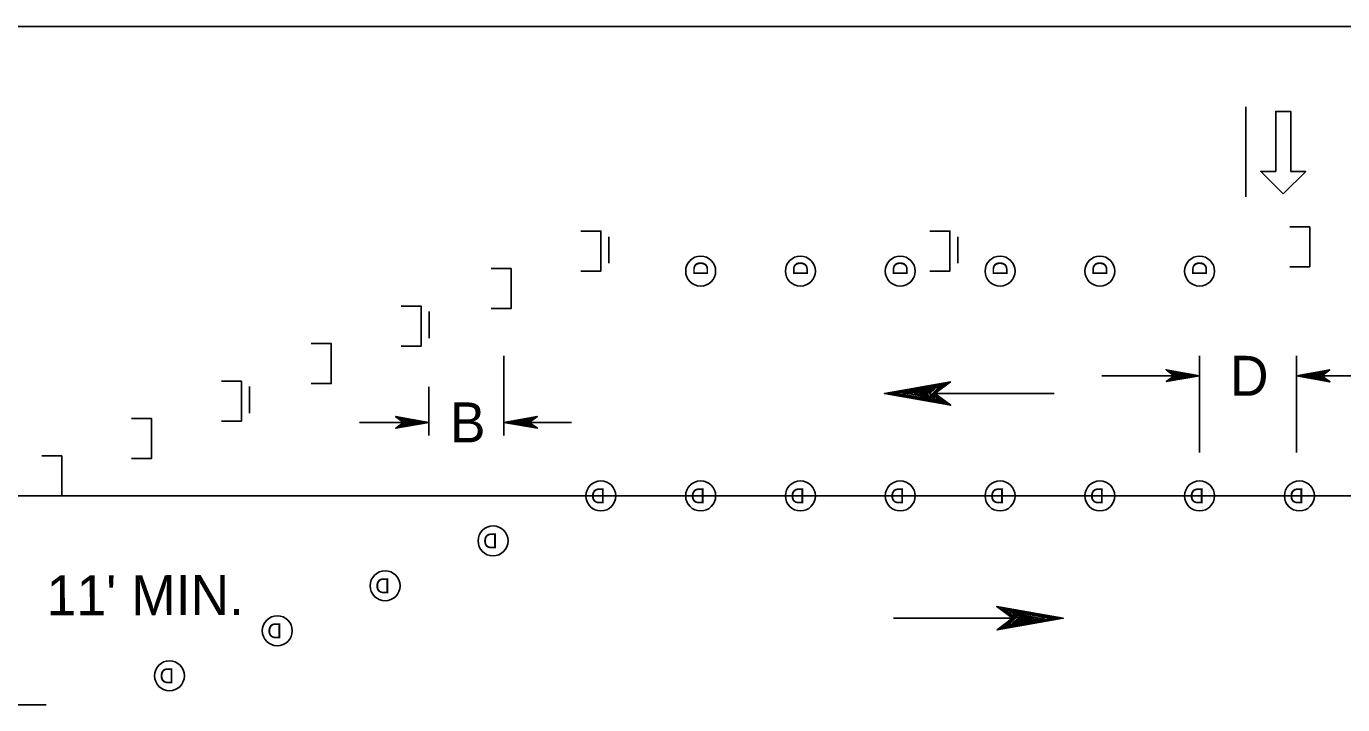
# Model space of a CAD drawing. Extents: x 499945 to 500993, y 499985 to 500645.
# Drawn here: x 500517.7 to 500649.5, y 500304.4 to 500372.3 of the extents above; entities that cross this region are included whole.
import ezdxf

# ---------------------------------------------------------------- set-up
doc = ezdxf.new("R2010")
doc.units = 0
for name, color, linetype in [('1', 7, 'Continuous'), ('24', 7, 'Continuous'), ('39', 7, 'Continuous'), ('5', 7, 'Continuous'), ('56', 7, 'Continuous'), ('60', 7, 'Continuous')]:
    doc.layers.add(name, color=color, linetype=linetype)

msp = doc.modelspace()

# ---------------------------------------------------------------- linework, layer by layer
at = {"layer": '1'}
for p, q in [((500501.28, 500372.25), (500917.85, 500372.25)), ((500639.77, 500355.19), (500639.77, 500364.19)), ((500444.33, 500325.29), (500917.85, 500325.29))]:
    msp.add_line(p, q, dxfattribs=at)
at = {"layer": '24'}
for p, q in [((500620.59, 500335.53), (500608.67, 500335.53)), ((500604.51, 500313.05), (500616.44, 500313.05))]:
    msp.add_line(p, q, dxfattribs=at)
for points in [[(500635.15, 500337.3), (500631.8, 500337.9), (500632.6, 500337.3), (500631.82, 500336.72), (500635.15, 500337.3), (500634.93, 500337.3), (500631.9, 500337.85), (500632.67, 500337.3), (500631.96, 500336.77), (500634.81, 500337.29), (500634.7, 500337.3), (500632.1, 500337.77), (500632.68, 500337.3), (500632.09, 500336.84), (500634.65, 500337.3), (500634.54, 500337.29), (500632.27, 500337.7), (500632.71, 500337.3), (500632.26, 500336.9), (500634.21, 500337.29), (500634.03, 500337.29), (500632.44, 500337.61), (500632.74, 500337.31), (500632.41, 500336.98), (500633.99, 500337.3), (500633.81, 500337.31), (500632.62, 500337.52), (500632.85, 500337.29), (500632.6, 500337.06), (500633.65, 500337.3), (500633.48, 500337.32), (500632.76, 500337.46), (500632.88, 500337.3), (500632.68, 500337.12), (500633.39, 500337.3), (500632.92, 500337.42), (500632.99, 500337.29), (500632.79, 500337.16), (500633.27, 500337.29), (500632.97, 500337.36), (500633.1, 500337.26), (500632.95, 500337.2), (500633.1, 500337.3), (500633.02, 500337.31)], [(500644.85, 500337.3), (500648.2, 500336.71), (500647.4, 500337.3), (500648.18, 500337.89), (500644.85, 500337.3), (500645.07, 500337.31), (500648.11, 500336.76), (500647.34, 500337.31), (500648.05, 500337.84), (500645.19, 500337.32), (500645.3, 500337.3), (500647.9, 500336.84), (500647.32, 500337.31), (500647.92, 500337.77), (500645.35, 500337.3), (500645.47, 500337.32), (500647.74, 500336.91), (500647.3, 500337.3), (500647.75, 500337.71), (500645.79, 500337.32), (500645.98, 500337.32), (500647.57, 500337), (500647.26, 500337.29), (500647.59, 500337.63), (500646.01, 500337.3), (500646.19, 500337.29), (500647.39, 500337.09), (500647.16, 500337.32), (500647.41, 500337.55), (500646.35, 500337.3), (500646.52, 500337.29), (500647.24, 500337.15), (500647.12, 500337.31), (500647.32, 500337.49), (500646.61, 500337.3), (500647.08, 500337.19), (500647.01, 500337.32), (500647.22, 500337.45), (500646.73, 500337.32), (500647.04, 500337.24), (500646.91, 500337.35), (500647.06, 500337.41), (500646.91, 500337.31), (500646.99, 500337.29)], [(500603.61, 500335.53), (500610.25, 500334.36), (500608.67, 500335.53), (500610.22, 500336.69), (500603.61, 500335.53), (500604.05, 500335.54), (500610.07, 500334.44), (500608.54, 500335.55), (500609.95, 500336.6), (500604.29, 500335.56), (500604.51, 500335.53), (500609.67, 500334.62), (500608.51, 500335.55), (500609.7, 500336.45), (500604.61, 500335.53), (500604.83, 500335.56), (500609.34, 500334.75), (500608.46, 500335.53), (500609.36, 500336.34), (500605.47, 500335.57), (500605.85, 500335.57), (500609, 500334.92), (500608.39, 500335.51), (500609.05, 500336.17), (500605.91, 500335.53), (500606.27, 500335.51), (500608.64, 500335.11), (500608.19, 500335.57), (500608.68, 500336.02), (500606.6, 500335.53), (500606.93, 500335.5), (500608.36, 500335.23), (500608.12, 500335.55), (500608.51, 500335.9), (500607.1, 500335.53), (500608.03, 500335.31), (500607.9, 500335.57), (500608.31, 500335.82), (500607.34, 500335.57), (500607.95, 500335.41), (500607.69, 500335.61), (500607.99, 500335.73), (500607.69, 500335.55), (500607.85, 500335.51)], [(500558.03, 500332.64), (500554.68, 500333.23), (500555.48, 500332.64), (500554.7, 500332.06), (500558.03, 500332.64), (500557.81, 500332.64), (500554.78, 500333.19), (500555.54, 500332.63), (500554.83, 500332.1), (500557.69, 500332.63), (500557.58, 500332.64), (500554.98, 500333.1), (500555.56, 500332.64), (500554.96, 500332.18), (500557.53, 500332.64), (500557.42, 500332.63), (500555.14, 500333.04), (500555.59, 500332.64), (500555.13, 500332.23), (500557.09, 500332.62), (500556.9, 500332.63), (500555.31, 500332.95), (500555.62, 500332.65), (500555.29, 500332.32), (500556.87, 500332.64), (500556.69, 500332.65), (500555.49, 500332.86), (500555.72, 500332.62), (500555.47, 500332.4), (500556.53, 500332.64), (500556.36, 500332.66), (500555.64, 500332.8), (500555.76, 500332.63), (500555.56, 500332.46), (500556.27, 500332.64), (500555.8, 500332.75), (500555.87, 500332.63), (500555.66, 500332.5), (500556.15, 500332.62), (500555.84, 500332.7), (500555.97, 500332.6), (500555.83, 500332.54), (500555.97, 500332.63), (500555.9, 500332.65)], [(500565.53, 500332.64), (500568.88, 500332.05), (500568.07, 500332.64), (500568.86, 500333.23), (500565.53, 500332.64), (500565.75, 500332.65), (500568.78, 500332.09), (500568.01, 500332.65), (500568.72, 500333.18), (500565.87, 500332.66), (500565.98, 500332.64), (500568.58, 500332.18), (500568, 500332.65), (500568.59, 500333.1), (500566.03, 500332.64), (500566.14, 500332.66), (500568.41, 500332.25), (500567.97, 500332.64), (500568.42, 500333.05), (500566.47, 500332.66), (500566.65, 500332.66), (500568.24, 500332.33), (500567.94, 500332.63), (500568.27, 500332.97), (500566.69, 500332.64), (500566.87, 500332.63), (500568.06, 500332.43), (500567.83, 500332.66), (500568.08, 500332.89), (500567.03, 500332.64), (500567.2, 500332.62), (500567.92, 500332.49), (500567.8, 500332.65), (500568, 500332.83), (500567.29, 500332.64), (500567.76, 500332.53), (500567.69, 500332.66), (500567.89, 500332.79), (500567.41, 500332.66), (500567.71, 500332.58), (500567.58, 500332.68), (500567.73, 500332.74), (500567.58, 500332.65), (500567.66, 500332.63)], [(500621.5, 500313.05), (500614.85, 500314.22), (500616.44, 500313.05), (500614.88, 500311.89), (500621.5, 500313.05), (500621.06, 500313.04), (500615.04, 500314.14), (500616.56, 500313.03), (500615.15, 500311.98), (500620.82, 500313.02), (500620.6, 500313.05), (500615.44, 500313.97), (500616.6, 500313.04), (500615.41, 500312.13), (500620.5, 500313.05), (500620.27, 500313.02), (500615.77, 500313.83), (500616.64, 500313.05), (500615.75, 500312.24), (500619.63, 500313.02), (500619.26, 500313.02), (500616.1, 500313.66), (500616.72, 500313.07), (500616.05, 500312.41), (500619.19, 500313.05), (500618.84, 500313.07), (500616.46, 500313.48), (500616.92, 500313.02), (500616.42, 500312.56), (500618.51, 500313.05), (500618.17, 500313.08), (500616.75, 500313.36), (500616.98, 500313.03), (500616.6, 500312.68), (500618, 500313.05), (500617.07, 500313.27), (500617.21, 500313.02), (500616.8, 500312.76), (500617.77, 500313.02), (500617.16, 500313.17), (500617.41, 500312.97), (500617.12, 500312.85), (500617.41, 500313.03), (500617.26, 500313.07)]]:
    msp.add_lwpolyline(points, dxfattribs=at)
at = {"layer": '39'}
msp.add_line((500512.52, 500304.41), (500519.73, 500304.41), dxfattribs=at)
at = {"layer": '5'}
for p, q in [((500565.53, 500331.33), (500565.53, 500339.31)), ((500635.15, 500329.63), (500635.15, 500339.3)), ((500644.85, 500329.63), (500644.85, 500339.3)), ((500625.38, 500337.3), (500635.15, 500337.3)), ((500644.85, 500337.3), (500654.43, 500337.3)), ((500558.03, 500331.33), (500558.03, 500336.21)), ((500551.09, 500332.64), (500558.03, 500332.64)), ((500565.53, 500332.64), (500572.29, 500332.64))]:
    msp.add_line(p, q, dxfattribs=at)
at = {"layer": '56'}
for p, q in [((500576.03, 500348.56), (500576.03, 500351.21)), ((500610.97, 500348.56), (500610.97, 500351.21)), ((500558.04, 500341.07), (500558.04, 500343.72)), ((500540.06, 500333.57), (500540.06, 500336.22))]:
    msp.add_line(p, q, dxfattribs=at)
for points in [[(500643.53, 500355.49), (500641.28, 500357.74), (500642.78, 500357.74), (500642.78, 500363.74), (500644.28, 500363.74), (500644.28, 500357.74), (500645.78, 500357.74), (500643.53, 500355.49)], [(500644.19, 500348.21), (500646.18, 500348.21), (500646.18, 500350.21), (500646.18, 500352.2), (500644.19, 500352.2)], [(500573.23, 500347.77), (500575.23, 500347.77), (500575.23, 500349.77), (500575.23, 500351.77), (500573.23, 500351.77)], [(500608.17, 500347.77), (500610.17, 500347.77), (500610.17, 500349.77), (500610.17, 500351.77), (500608.17, 500351.77)], [(500564.24, 500344.03), (500566.24, 500344.03), (500566.24, 500346.02), (500566.24, 500348.02), (500564.24, 500348.02)], [(500555.24, 500340.28), (500557.24, 500340.28), (500557.24, 500342.28), (500557.24, 500344.28), (500555.24, 500344.28)], [(500546.25, 500336.53), (500548.25, 500336.53), (500548.25, 500338.53), (500548.25, 500340.53), (500546.25, 500340.53)], [(500537.26, 500332.78), (500539.26, 500332.78), (500539.26, 500334.78), (500539.26, 500336.78), (500537.26, 500336.78)], [(500528.26, 500329.04), (500530.26, 500329.04), (500530.26, 500331.04), (500530.26, 500333.03), (500528.26, 500333.03)], [(500519.27, 500325.29), (500521.27, 500325.29), (500521.27, 500327.29), (500521.27, 500329.29), (500519.27, 500329.29)]]:
    msp.add_lwpolyline(points, dxfattribs=at)
for centre in [(500585.22, 500347.77), (500595.2, 500347.77), (500605.19, 500347.77), (500615.18, 500347.77), (500625.17, 500347.77), (500635.15, 500347.77), (500575.23, 500325.29), (500585.22, 500325.29), (500595.2, 500325.29), (500605.19, 500325.29), (500615.18, 500325.29), (500625.17, 500325.29), (500635.15, 500325.29), (500645.14, 500325.29), (500564.44, 500320.79), (500553.64, 500316.3), (500542.85, 500311.8), (500532.06, 500307.3)]:
    msp.add_circle(centre, 1.5, dxfattribs=at)
at = {"layer": '60'}
msp.add_lwpolyline([(500643.53, 500355.49), (500641.28, 500357.74), (500642.78, 500357.74), (500642.78, 500363.74), (500644.28, 500363.74), (500644.28, 500357.74), (500645.78, 500357.74)], close=True, dxfattribs=at)
for centre in [(500585.22, 500347.77), (500595.2, 500347.77), (500605.19, 500347.77), (500615.18, 500347.77), (500625.17, 500347.77), (500635.15, 500347.77), (500575.23, 500325.29), (500585.22, 500325.29), (500595.2, 500325.29), (500605.19, 500325.29), (500615.18, 500325.29), (500625.17, 500325.29), (500635.15, 500325.29), (500645.14, 500325.29), (500564.44, 500320.79), (500553.64, 500316.3), (500542.85, 500311.8), (500532.06, 500307.3)]:
    msp.add_circle(centre, 1.5, dxfattribs=at)

# ---------------------------------------------------------------- texts
at = {"layer": '1'}
msp.add_text("11' MIN.", height=4, rotation=0.0593, dxfattribs=at).set_placement((500519.77, 500313.35))
at = {"layer": '5'}
for s, p in [('D', (500638.19, 500335.3)), ('B', (500560.12, 500330.64))]:
    msp.add_text(s, height=4, dxfattribs=at).set_placement(p)
at = {"layer": '56'}
for rotation, p in [(90, (500585.97, 500347.31)), (90, (500595.95, 500347.31)), (90, (500605.94, 500347.31)), (90, (500615.93, 500347.31)), (90, (500625.92, 500347.31)), (90, (500635.9, 500347.31)), (180, (500575.69, 500326.04)), (180, (500585.68, 500326.04)), (180, (500595.66, 500326.04)), (180, (500605.65, 500326.04)), (180, (500615.64, 500326.04)), (180, (500625.63, 500326.04)), (180, (500635.61, 500326.04)), (180, (500645.6, 500326.04)), (180, (500564.9, 500321.54)), (180, (500554.11, 500317.05)), (180, (500543.31, 500312.55)), (180, (500532.52, 500308.05))]:
    msp.add_text('D', height=1.5, rotation=rotation, dxfattribs=at).set_placement(p)

doc.saveas('drawing.dxf')
